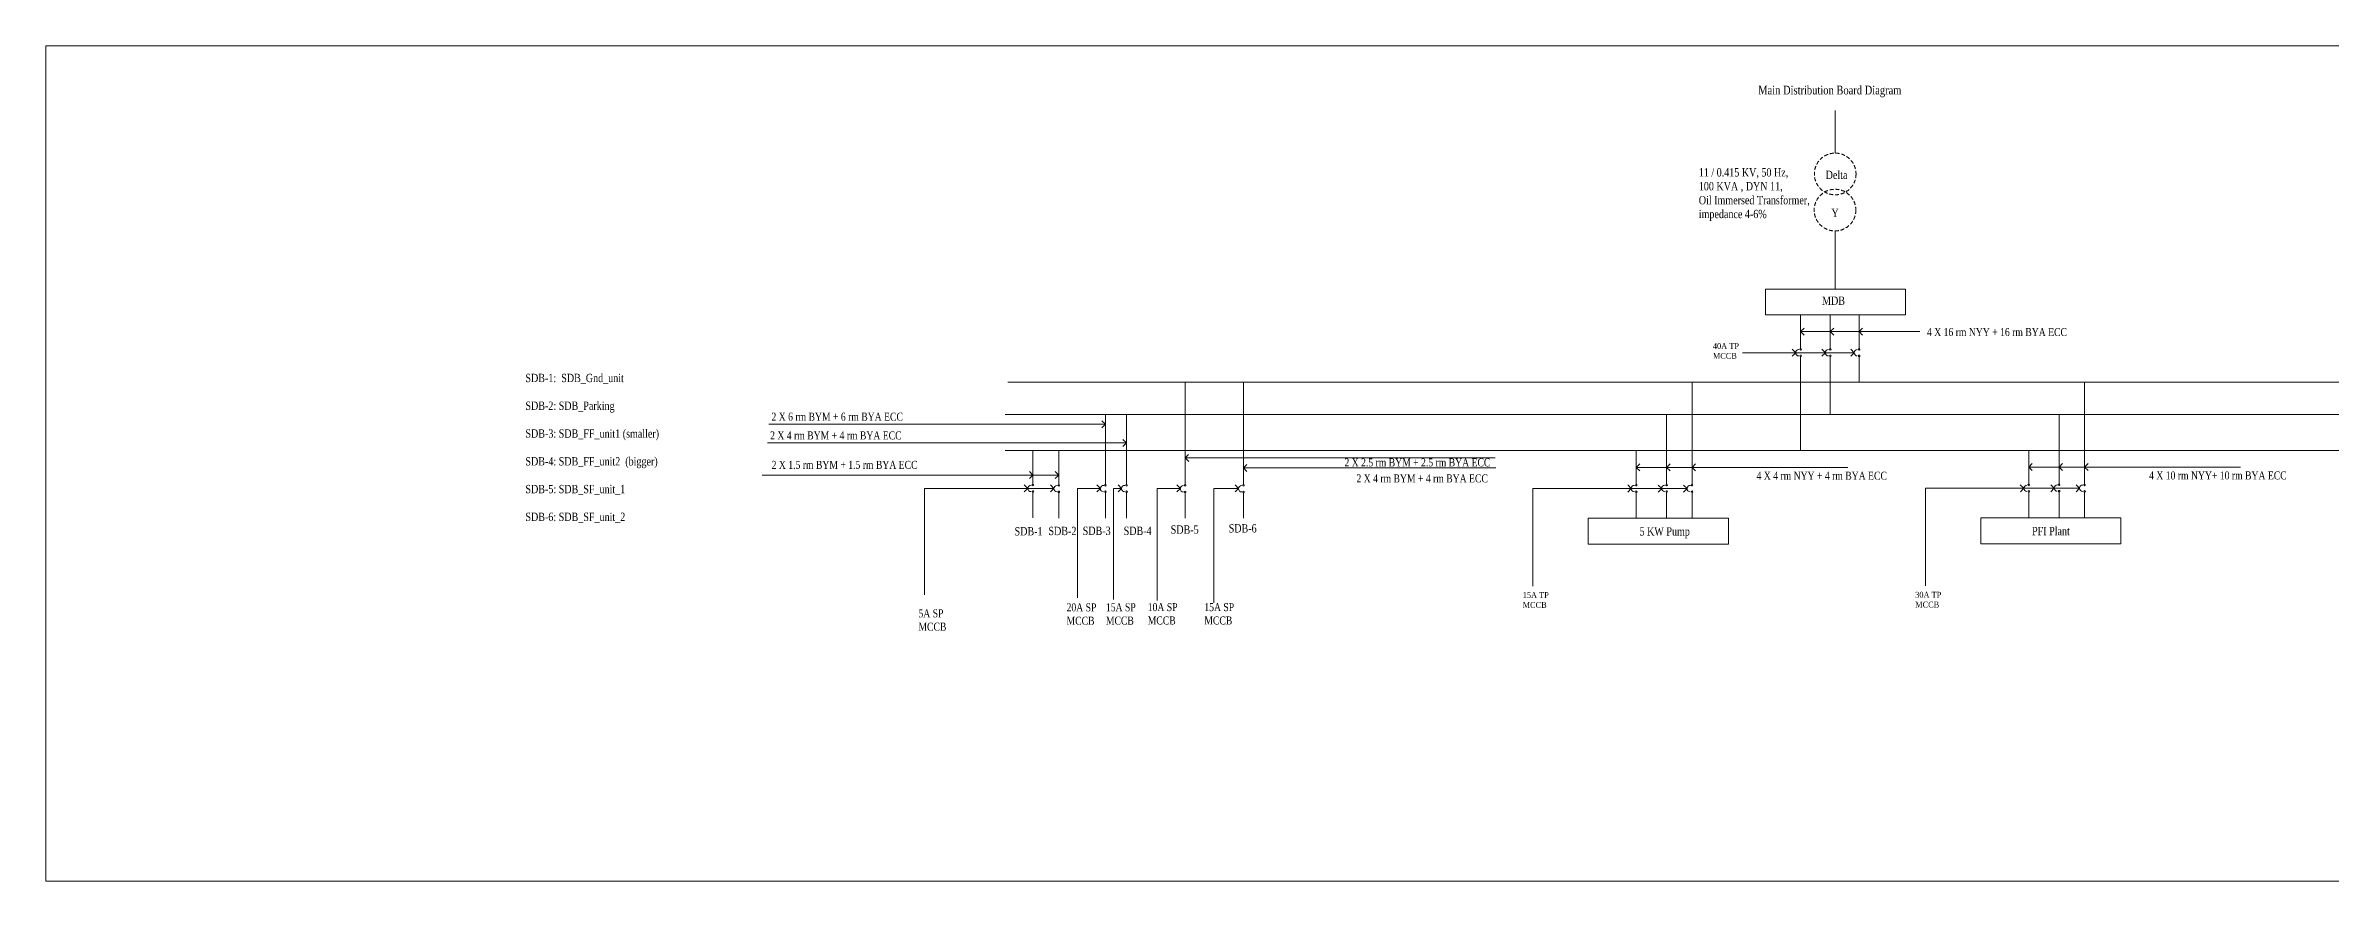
# Model space of a CAD drawing. Header units: inches. Extents: x -13742749 to 88736, y -40897 to 32194776.
# Drawn here: x 35823 to 50582, y -40897 to -35500 of the extents above; entities that cross this region are included whole.
import ezdxf

# ---------------------------------------------------------------- set-up
doc = ezdxf.new("R2010")
doc.units = ezdxf.units.IN
doc.header["$LTSCALE"] = 10
doc.header["$MEASUREMENT"] = 0
doc.linetypes.add('HIDDEN', pattern=[0.375, 0.25, -0.125])
for name, color, linetype, lineweight in [('DIM', 4, 'Continuous', 0), ('Lift_pump_switch_text', 106, 'Continuous', 13), ('SDB_TEXT', 10, 'Continuous', 13), ('Switchboard_Diagram_My', 7, 'Continuous', 13)]:
    doc.layers.add(name, color=color, linetype=linetype, lineweight=lineweight)
doc.styles.get("Standard").update_dxf_attribs({"font": 'times.ttf', "width": 0.8})
pattern_1 = [(45, (39205.09142, -38743.57256), (-0.08838835, 0.08838835), [])]

msp = doc.modelspace()

# ---------------------------------------------------------------- hatches: boundary and pattern name
at = {"layer": 'DIM'}
h = msp.add_hatch(dxfattribs=at)
h.set_pattern_fill('ANSI31', color=256, style=0)
h.set_pattern_definition(pattern_1)
h.paths.add_polyline_path([(39221.0902, -38736.61114), (39221.0902, -38726.53399), (39230.19403, -38726.53399), (39230.19403, -38736.61114)], flags=9)
h = msp.add_hatch(dxfattribs=at)
h.set_pattern_fill('ANSI31', color=256, style=0)
h.set_pattern_definition(pattern_1)
h.paths.add_polyline_path([(39229.39667, -38730.6222), (39229.39667, -38720.54505), (39238.50049, -38720.54505), (39238.50049, -38730.6222)], flags=9)

# ---------------------------------------------------------------- linework, layer by layer
at = {"layer": 'Switchboard_Diagram_My', "linetype": 'ByBlock', "ltscale": 10}
for p, q in [((47383.21739, -36193.88751), (47383.21739, -35917.83283)), ((47382.16462, -36696.48203), (47382.16462, -37072.11117)), ((47159.96785, -37239.93326), (47159.96785, -37453.48781)), ((47159.96785, -37346.85224), (47182.55378, -37324.21472)), ((47351.62594, -37239.93326), (47351.62594, -37453.48781)), ((47351.62594, -37346.85224), (47374.21188, -37324.21472)), ((47537.72691, -37239.93326), (47537.72691, -37453.48781)), ((47537.72691, -37346.85224), (47560.31285, -37324.21472)), ((47505.86576, -37483.23453), (46784.44479, -37483.23453)), ((47105.24488, -37460.50268), (47128.03267, -37483.23854)), ((47128.03267, -37483.23854), (47105.44673, -37505.87606)), ((47159.96785, -37346.71053), (47929.59232, -37346.71053)), ((47182.75563, -37369.5881), (47159.96785, -37346.85224)), ((47297.49591, -37460.26801), (47320.28369, -37483.00387)), ((47320.28369, -37483.00387), (47297.69776, -37505.64139)), ((47374.41373, -37369.5881), (47351.62594, -37346.85224)), ((47483.3948, -37460.41339), (47506.18258, -37483.14925)), ((47506.18258, -37483.14925), (47483.59665, -37505.78677)), ((47560.5147, -37369.5881), (47537.72691, -37346.85224)), ((47160.2304, -37508.79981), (47160.2304, -37674.03351)), ((47351.8885, -37508.79981), (47351.8885, -37674.03351)), ((47537.98947, -37508.79981), (47537.98947, -37674.03351)), ((42039.03195, -37674.03351), (46671.16857, -37674.03351)), ((43184.17027, -37882.41073), (43184.17027, -37674.03351)), ((43560.7946, -37882.41073), (43560.7946, -37674.03351)), ((46458.43887, -38116.20651), (46458.43887, -37674.03351)), ((46671.16857, -37674.03351), (50004.2491, -37674.03351)), ((47160.2304, -37674.03351), (47160.2304, -38115.36023)), ((47351.8885, -37674.03351), (47351.8885, -37881.32338)), ((48994.14068, -38114.31442), (48994.14068, -37674.03351)), ((50004.2491, -37674.03351), (53618.37987, -37674.03351)), ((42022.29748, -37881.32338), (46654.4341, -37881.32338)), ((42645.81446, -37922.11013), (42668.60225, -37944.84599)), ((42668.62004, -38119.00013), (42668.62004, -37881.32338)), ((42805.37912, -38119.00013), (42805.37912, -37881.32338)), ((43184.17027, -38120.08748), (43184.17027, -37882.41073)), ((43560.7946, -38120.08748), (43560.7946, -37882.41073)), ((46293.99666, -38115.36023), (46293.99666, -37881.32338)), ((46654.4341, -37881.32338), (50008.2384, -37881.32338)), ((48829.69847, -38113.05083), (48829.69847, -37881.32338)), ((50008.2384, -37881.32338), (53604.13883, -37881.32338)), ((42805.37912, -38066.05922), (40485.23758, -38066.05922)), ((42668.62004, -37945.12017), (40493.88501, -37945.12017)), ((42668.60225, -37944.84599), (42646.01631, -37967.48351)), ((42781.98112, -38043.26716), (42804.7689, -38066.00302)), ((42804.7689, -38066.00302), (42782.18297, -38088.64053)), ((42022.29748, -38115.36023), (46654.4341, -38115.36023)), ((42200.06512, -38115.36023), (42200.06512, -38329.96059)), ((42367.78134, -38115.36023), (42367.78134, -38329.96059)), ((42668.62004, -38119.00013), (42668.62004, -38333.60049)), ((42805.37912, -38119.00013), (42805.37912, -38333.60049)), ((43184.17027, -38120.08748), (43184.17027, -38334.68784)), ((43184.17027, -38162.22712), (43206.7562, -38139.58961)), ((43206.95805, -38184.96298), (43184.17027, -38162.22712)), ((43184.17027, -38162.29905), (45187.77008, -38162.29905)), ((43560.7946, -38120.08748), (43560.7946, -38334.68784)), ((43560.7946, -38227.38766), (43583.38053, -38204.75014)), ((46097.93081, -38116.20651), (46097.93081, -38330.80687)), ((46097.93081, -38223.50669), (47465.21449, -38223.50669)), ((46097.93096, -38223.55632), (46120.51689, -38200.9188)), ((46120.71874, -38246.29218), (46097.93096, -38223.55632)), ((46293.99666, -38114.94292), (46293.99666, -38329.54328)), ((46293.99681, -38223.55632), (46316.58274, -38200.9188)), ((46316.78459, -38246.29218), (46293.99681, -38223.55632)), ((46458.43887, -38116.20651), (46458.43887, -38330.80687)), ((46458.43902, -38223.55632), (46481.02496, -38200.9188)), ((46481.22681, -38246.29218), (46458.43902, -38223.55632)), ((46654.4341, -38115.36023), (50008.2384, -38115.36023)), ((48633.63262, -38115.36023), (48633.63262, -38328.91478)), ((48633.63262, -38221.6146), (50000.9163, -38221.6146)), ((48633.63276, -38221.66423), (48656.2187, -38199.02672)), ((48656.42055, -38244.40009), (48633.63276, -38221.66423)), ((48829.69847, -38113.05083), (48829.69847, -38327.65119)), ((48829.69862, -38221.66423), (48852.28455, -38199.02672)), ((48852.4864, -38244.40009), (48829.69862, -38221.66423)), ((48994.14068, -38114.31442), (48994.14068, -38328.91478)), ((48994.14083, -38221.66423), (49016.72677, -38199.02672)), ((49016.92861, -38244.40009), (48994.14083, -38221.66423)), ((50008.2384, -38115.36023), (53612.95926, -38115.36023)), ((42367.78134, -38273.81163), (40452.57497, -38273.81163)), ((42030.68763, -38359.33955), (41500.09594, -38359.33955)), ((41500.09594, -38359.33955), (41500.09594, -39047.81624)), ((42167.73516, -38359.33955), (42030.68763, -38359.33955)), ((42144.94737, -38336.60369), (42167.73516, -38359.33955)), ((42167.73516, -38359.33955), (42145.14922, -38381.97707)), ((42168.20377, -38359.61701), (42335.92236, -38359.61701)), ((42177.68096, -38250.72492), (42200.46874, -38273.46078)), ((42200.46874, -38273.46078), (42177.8828, -38296.0983)), ((42313.4474, -38336.38281), (42336.23518, -38359.11867)), ((42336.23518, -38359.11867), (42313.64925, -38381.75618)), ((42344.98084, -38250.97415), (42367.76862, -38273.71001)), ((42367.76862, -38273.71001), (42345.18269, -38296.34752)), ((42636.85441, -38359.52666), (42488.14406, -38359.52666)), ((42488.14406, -38359.52666), (42488.14406, -39066.13035)), ((42614.06662, -38336.7908), (42636.85441, -38359.52666)), ((42636.85441, -38359.52666), (42614.26847, -38382.16418)), ((42773.51778, -38360.70028), (42721.01807, -38360.70028)), ((42721.01807, -38360.70028), (42721.01807, -39076.70104)), ((42750.88239, -38336.74733), (42773.67018, -38359.48319)), ((42773.67018, -38359.48319), (42751.08424, -38382.1207)), ((43153.01679, -38359.42146), (43002.32805, -38359.42146)), ((43002.32805, -38359.42146), (43002.32805, -39082.69873)), ((43130.229, -38336.6856), (43153.01679, -38359.42146)), ((43153.01679, -38359.42146), (43130.43085, -38382.05898)), ((43529.1893, -38359.53947), (43370.06408, -38359.53947)), ((43370.06408, -38359.53947), (43370.06408, -39099.33543)), ((43506.40152, -38336.80362), (43529.1893, -38359.53947)), ((43529.1893, -38359.53947), (43506.60337, -38382.17699)), ((43560.7946, -38227.38766), (45191.44788, -38227.38766)), ((43583.58238, -38250.12352), (43560.7946, -38227.38766)), ((46426.57753, -38360.46329), (45430.03082, -38360.46329)), ((45430.03082, -38360.46329), (45430.03082, -38990.50569)), ((46043.46168, -38337.43755), (46066.24946, -38360.17341)), ((46066.24946, -38360.17341), (46043.66353, -38382.81092)), ((46239.9026, -38337.63883), (46262.69039, -38360.37469)), ((46262.69039, -38360.37469), (46240.10445, -38383.0122)), ((46403.88596, -38337.63825), (46426.67374, -38360.3741)), ((46426.67374, -38360.3741), (46404.0878, -38383.01162)), ((48962.27933, -38358.5712), (47965.73263, -38358.5712)), ((47965.73263, -38358.5712), (47965.73263, -38988.61361)), ((48579.16348, -38335.54546), (48601.95127, -38358.28132)), ((48601.95127, -38358.28132), (48579.36533, -38380.91884)), ((48775.60441, -38335.74674), (48798.39219, -38358.4826)), ((48798.39219, -38358.4826), (48775.80626, -38381.12012)), ((48939.58776, -38335.74616), (48962.37555, -38358.48202)), ((48962.37555, -38358.48202), (48939.78961, -38381.11953)), ((42200.32767, -38385.2726), (42200.32767, -38550.5063)), ((42368.04389, -38386.93564), (42368.04389, -38552.16935)), ((42668.88259, -38386.35587), (42668.88259, -38551.58957)), ((42805.64168, -38386.35587), (42805.64168, -38551.58957)), ((43184.43282, -38387.44322), (43184.43282, -38552.67692)), ((43561.05715, -38387.44322), (43561.05715, -38552.67692)), ((46098.19336, -38386.11887), (46098.19336, -38551.35258)), ((46294.25921, -38384.85528), (46294.25921, -38550.08898)), ((46458.70143, -38386.11887), (46458.70143, -38551.35258)), ((48633.89517, -38384.22679), (48633.89517, -38549.46049)), ((48829.96102, -38382.96319), (48829.96102, -38548.1969)), ((48994.40323, -38384.22679), (48994.40323, -38549.46049))]:
    msp.add_line(p, q, dxfattribs=at)
for points in [[(35823.27039, -35500.03957), (56233.75784, -35500.03957), (56233.75784, -40897.11), (35823.27039, -40897.11)], [(46932.50838, -37072.11117), (47838.17989, -37072.11117), (47838.17989, -37238.93799), (46932.50838, -37238.93799)], [(45787.57969, -38552.34358), (46693.25119, -38552.34358), (46693.25119, -38719.17039), (45787.57969, -38719.17039)], [(48323.28149, -38550.45149), (49228.953, -38550.45149), (49228.953, -38717.27831), (48323.28149, -38717.27831)]]:
    msp.add_lwpolyline(points, close=True, dxfattribs=at)
at = {"layer": 'Switchboard_Diagram_My', "linetype": 'HIDDEN', "ltscale": 10}
for centre in [(47383.21739, -36328.50359), (47382.16462, -36561.86595)]:
    msp.add_circle(centre, 134.61608, dxfattribs=at)
at = {"layer": 'Switchboard_Diagram_My', "linetype": 'ByBlock', "ltscale": 10}
for centre in [(47159.96785, -37461.48107), (47351.62594, -37461.48107), (47537.72691, -37461.48107), (47160.52682, -37503.19974), (47352.18492, -37503.19974), (47538.28589, -37503.19974), (42200.06512, -38337.95385), (42367.78134, -38339.6169), (42668.62004, -38339.03712), (42805.37912, -38339.03712), (43184.17027, -38340.12447), (43560.7946, -38340.12447), (46097.93081, -38338.80013), (46293.99666, -38337.53654), (46458.43887, -38338.80013), (48633.63262, -38336.90804), (48829.69847, -38335.64445), (48994.14068, -38336.90804), (42200.6241, -38379.67253), (42368.34031, -38381.33558), (42669.17901, -38380.7558), (42805.9381, -38380.7558), (43184.48226, -38382.45497), (43561.02526, -38382.35462), (46098.48979, -38380.5188), (46294.55564, -38379.25521), (46458.99785, -38380.5188), (48634.19159, -38378.62672), (48830.25744, -38377.36313), (48994.69966, -38378.62672)]:
    msp.add_circle(centre, 4.98846, dxfattribs=at)
for centre, start in [((47148.83145, -37483.14423), 91.365667073), ((47340.48955, -37483.14423), 91.365667073), ((47526.59052, -37483.14423), 91.365667073), ((42188.92873, -38359.61701), 89.133640239), ((42356.64494, -38361.28006), 89.133640239), ((42657.48364, -38360.70028), 89.133640239), ((42794.24273, -38360.70028), 89.133640239), ((43173.03388, -38361.78763), 89.133640239), ((43549.6582, -38361.78763), 89.133640239), ((46086.79442, -38360.46329), 89.133640239), ((46282.86027, -38359.1997), 89.133640239), ((46447.30248, -38360.46329), 89.133640239), ((48622.49622, -38358.5712), 91.365667073), ((48818.56207, -38357.30761), 89.133640239), ((48983.00429, -38358.5712), 89.133640239)]:
    msp.add_arc(centre, 20.72496, start, 269.133640239, dxfattribs=at)

# ---------------------------------------------------------------- texts
at = {"layer": 'Lift_pump_switch_text', "linetype": 'ByBlock', "ltscale": 10, "char_height": 38.159948, "width": 5137.9154585, "attachment_point": 1}
for s, insert in [('40A TP \\PMCCB', (46593.31164, -37420.75188)), ('15A TP \\PMCCB', (45364.6465, -39029.25216)), ('30A TP \\PMCCB', (47900.34831, -39027.36007))]:
    msp.add_mtext(s, dxfattribs=dict(at, insert=insert))
at = {"layer": 'SDB_TEXT', "linetype": 'ByBlock', "ltscale": 10, "width": 1913.0686274, "attachment_point": 1}
for s, insert, char_height in [('4 X 16 rm NYY + 16 rm BYA ECC', (47976.09152, -37323.66937), 51.6889078), ('2 X 6 rm BYM + 6 rm BYA ECC', (40511.7953, -37870.38553), 51.6889078), ('2 X 4 rm BYM + 4 rm BYA ECC', (40503.14775, -37991.32446), 51.6889078), ('2 X 1.5 rm BYM + 1.5 rm BYA ECC', (40512.71827, -38181.50741), 51.6889078), ('2 X 2.5 rm BYM + 2.5 rm BYA ECC', (44212.96529, -38165.64555), 51.6889078), ('2 X 4 rm BYM + 4 rm BYA ECC', (44290.66389, -38268.9288), 51.6889078), ('4 X 4 rm NYY + 4 rm BYA ECC', (46875.34039, -38251.61333), 51.6889078), ('4 X 10 rm NYY+ 10 rm BYA ECC', (49411.0422, -38249.72124), 51.6889078), ('20A SP\\PMCCB', (42418.06567, -39102.07103), 51.688908), ('15A SP\\PMCCB', (42672.20807, -39101.22708), 51.688908), ('10A SP\\PMCCB', (42942.44619, -39100.46058), 51.688908), ('15A SP\\PMCCB', (43308.03379, -39100.46058), 51.688908), ('5A SP\\PMCCB', (41461.13944, -39140.60939), 51.688908)]:
    msp.add_mtext(s, dxfattribs=dict(at, insert=insert, char_height=char_height))
at = {"layer": 'Switchboard_Diagram_My', "linetype": 'HIDDEN', "ltscale": 10, "insert": (46885.99734, -35758.54067), "char_height": 56.1488802, "width": 8180.5550433, "attachment_point": 1}
msp.add_mtext('Main Distribution Board Diagram', dxfattribs=at)
at = {"layer": 'Switchboard_Diagram_My', "linetype": 'ByBlock', "ltscale": 10, "width": 1046.5951689, "attachment_point": 1}
for s, insert, char_height in [('11 / 0.415 KV, 50 Hz,\\P100 KVA , DYN 11, \\POil Immersed Transformer,\\Pimpedance 4-6%', (46502.10026, -36290.95262), 53.8080229), ('Delta', (47321.627, -36307.33504), 53.808023), ('  Y', (47326.19197, -36552.70649), 53.808023), ('MDB', (47298.55485, -37120.09677), 53.808023), ('SDB-1:  SDB_Gnd_unit\\P\\PSDB-2: SDB_Parking\\P\\PSDB-3: SDB_FF_unit1 (smaller)\\P\\PSDB-4: SDB_FF_unit2\\~ (bigger)\\P\\PSDB-5: SDB_SF_unit_1\\P\\PSDB-6: SDB_SF_unit_2 ', (38922.29064, -37619.21906), 53.8080229), ('SDB-1', (42082.05529, -38609.27541), 53.808023), ('SDB-2', (42301.16092, -38607.54675), 53.808023), ('SDB-3', (42522.21291, -38606.61524), 53.808023), ('SDB-4', (42786.80222, -38606.55568), 53.808023), ('SDB-5', (43090.83014, -38598.35787), 53.808023), ('SDB-6', (43465.28894, -38590.39918), 53.808023), ('5 KW Pump', (46119.34742, -38609.8589), 53.808023), ('PFI Plant', (48655.04922, -38607.96681), 53.808023)]:
    msp.add_mtext(s, dxfattribs=dict(at, insert=insert, char_height=char_height))

doc.saveas('drawing.dxf')
